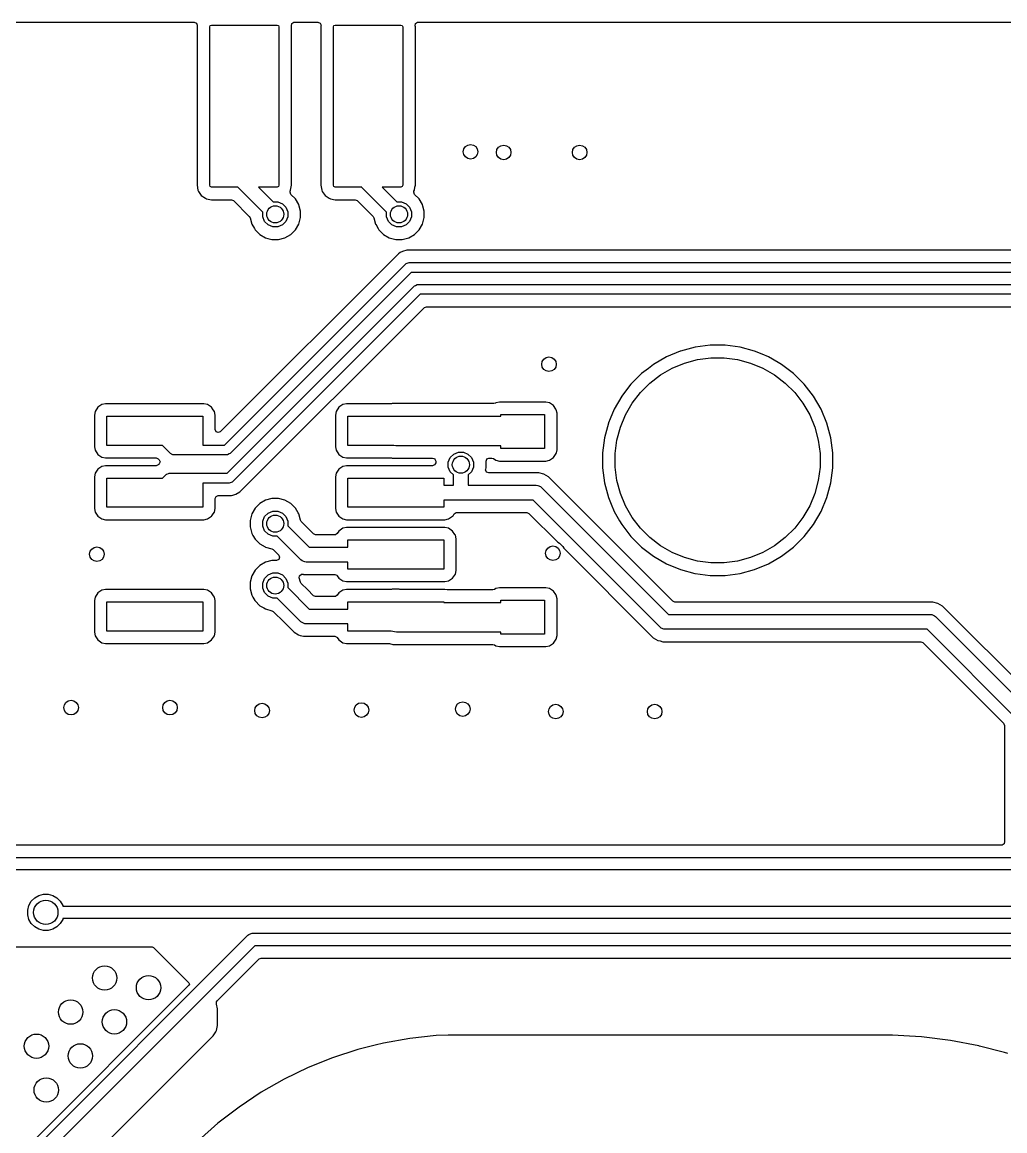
# Model space of a CAD drawing. Extents: x 97 to 200, y -158 to -52.
# Drawn here: x 121.5 to 141.67, y -74.89 to -52.13 of the extents above; entities that cross this region are included whole.
import ezdxf

# ---------------------------------------------------------------- set-up
doc = ezdxf.new("R2010")
doc.units = 0
doc.layers.add('BLACK', color=7, linetype='CONTINUOUS')

msp = doc.modelspace()

# ---------------------------------------------------------------- linework, layer by layer
at = {"layer": 'BLACK', "linetype": 'CONTINUOUS'}
for p, q in [((111.740538, -52.1291), (125.02822, -52.1291)), ((125.02822, -52.1291), (125.072414, -52.147406)), ((125.072414, -52.147406), (125.09072, -52.1916)), ((125.089519, -52.203794), (125.0854, -52.2245)), ((125.0854, -52.2245), (125.0854, -55.4777)), ((125.09072, -52.1916), (125.089519, -52.203794)), ((125.3449, -52.2245), (125.355766, -52.198266)), ((125.3449, -55.4777), (125.3449, -52.2245)), ((125.355766, -52.198266), (125.382, -52.1874)), ((125.382, -52.1874), (126.7302, -52.1874)), ((126.7302, -52.1874), (126.756434, -52.198266)), ((126.756434, -52.198266), (126.7673, -52.2245)), ((126.7673, -52.2245), (126.7673, -55.4777)), ((127.022681, -52.203793), (127.032013, -52.156877)), ((127.0268, -52.2245), (127.022681, -52.203793)), ((127.0268, -55.4777), (127.0268, -52.2245)), ((127.032013, -52.156877), (127.071786, -52.130301)), ((127.071786, -52.130301), (127.08398, -52.1291)), ((127.08398, -52.1291), (127.56822, -52.1291)), ((127.56822, -52.1291), (127.612414, -52.147406)), ((127.612414, -52.147406), (127.63072, -52.1916)), ((127.629519, -52.203794), (127.6254, -52.2245)), ((127.6254, -52.2245), (127.6254, -55.4777)), ((127.63072, -52.1916), (127.629519, -52.203794)), ((127.8849, -52.2245), (127.895766, -52.198266)), ((127.8849, -55.4777), (127.8849, -52.2245)), ((127.895766, -52.198266), (127.922, -52.1874)), ((127.922, -52.1874), (129.2702, -52.1874)), ((129.2702, -52.1874), (129.296434, -52.198266)), ((129.296434, -52.198266), (129.3073, -52.2245)), ((129.3073, -52.2245), (129.3073, -55.4777)), ((129.562681, -52.203793), (129.572013, -52.156877)), ((129.5668, -52.2245), (129.562681, -52.203793)), ((129.5668, -55.4777), (129.5668, -52.2245)), ((129.572013, -52.156877), (129.611786, -52.130301)), ((129.611786, -52.130301), (129.62398, -52.1291)), ((129.62398, -52.1291), (198.756801, -52.1291)), ((125.0854, -55.4777), (125.105152, -55.577003)), ((125.355766, -55.503934), (125.3449, -55.4777)), ((125.382, -55.5148), (125.355766, -55.503934)), ((125.925876, -55.5148), (125.382, -55.5148)), ((125.929384, -55.523269), (125.925876, -55.5148)), ((125.948337, -55.546363), (125.929384, -55.523269)), ((126.7302, -55.5148), (126.347826, -55.5148)), ((126.347826, -55.5148), (126.64917, -55.816144)), ((126.756434, -55.503934), (126.7302, -55.5148)), ((126.7673, -55.4777), (126.756434, -55.503934)), ((127.007048, -55.577003), (127.0268, -55.4777)), ((127.6254, -55.4777), (127.645152, -55.577003)), ((127.895766, -55.503934), (127.8849, -55.4777)), ((127.922, -55.5148), (127.895766, -55.503934)), ((128.465876, -55.5148), (127.922, -55.5148)), ((128.469384, -55.523269), (128.465876, -55.5148)), ((128.488337, -55.546363), (128.469384, -55.523269)), ((129.2702, -55.5148), (128.887826, -55.5148)), ((128.887826, -55.5148), (129.18917, -55.816144)), ((129.296434, -55.503934), (129.2702, -55.5148)), ((129.3073, -55.4777), (129.296434, -55.503934)), ((129.547048, -55.577003), (129.559421, -55.5148)), ((129.559421, -55.5148), (129.5668, -55.4777)), ((125.105152, -55.577003), (125.116015, -55.60323)), ((125.116015, -55.60323), (125.116021, -55.603245)), ((125.116021, -55.603245), (125.116023, -55.603247)), ((125.116023, -55.603247), (125.172275, -55.687431)), ((125.172275, -55.687431), (125.256463, -55.743682)), ((125.256463, -55.743682), (125.282697, -55.754548)), ((125.282697, -55.754548), (125.382, -55.7743)), ((126.433644, -56.03167), (125.948337, -55.546363)), ((126.994431, -55.619894), (126.999188, -55.595979)), ((127.012737, -55.664088), (126.994431, -55.619894)), ((126.999188, -55.595979), (127.007048, -55.577003)), ((127.104798, -55.756149), (127.012737, -55.664088)), ((127.104801, -55.756153), (127.104798, -55.756149)), ((127.104803, -55.756155), (127.104801, -55.756153)), ((127.172867, -55.874046), (127.104803, -55.756155)), ((127.645152, -55.577003), (127.656015, -55.60323)), ((127.656015, -55.60323), (127.656021, -55.603245)), ((127.656021, -55.603245), (127.656023, -55.603247)), ((127.656023, -55.603247), (127.712275, -55.687431)), ((127.712275, -55.687431), (127.796463, -55.743682)), ((127.796463, -55.743682), (127.822697, -55.754548)), ((127.822697, -55.754548), (127.922, -55.7743)), ((128.973644, -56.03167), (128.488337, -55.546363)), ((129.534431, -55.619894), (129.539188, -55.595979)), ((129.552737, -55.664088), (129.534431, -55.619894)), ((129.539188, -55.595979), (129.547048, -55.577003)), ((129.644798, -55.756149), (129.552737, -55.664088)), ((129.644801, -55.756153), (129.644798, -55.756149)), ((129.644803, -55.756155), (129.644801, -55.756153)), ((129.712867, -55.874046), (129.644803, -55.756155)), ((125.382, -55.7743), (125.790468, -55.7743)), ((125.790468, -55.7743), (125.834662, -55.792606)), ((125.834662, -55.792606), (126.158736, -56.116679)), ((126.64917, -55.816144), (126.742311, -55.816144)), ((126.742311, -55.816144), (126.836937, -55.855339)), ((126.836937, -55.855339), (126.909361, -55.927763)), ((126.909361, -55.927763), (126.948556, -56.022389)), ((127.180726, -55.903376), (127.172867, -55.874046)), ((127.208067, -56.005414), (127.180726, -55.903376)), ((127.922, -55.7743), (128.330468, -55.7743)), ((128.330468, -55.7743), (128.374662, -55.792606)), ((128.374662, -55.792606), (128.698736, -56.116679)), ((129.18917, -55.816144), (129.282311, -55.816144)), ((129.282311, -55.816144), (129.376937, -55.855339)), ((129.376937, -55.855339), (129.449361, -55.927763)), ((129.449361, -55.927763), (129.488556, -56.022389)), ((129.720726, -55.903376), (129.712867, -55.874046)), ((129.748067, -56.005414), (129.720726, -55.903376)), ((126.158736, -56.116679), (126.174912, -56.144696)), ((126.174912, -56.144696), (126.209332, -56.273151)), ((126.433644, -56.124811), (126.433644, -56.03167)), ((126.472839, -56.219437), (126.433644, -56.124811)), ((126.948556, -56.124811), (126.909361, -56.219437)), ((126.948556, -56.022389), (126.948556, -56.124811)), ((127.172867, -56.273154), (127.2081, -56.141664)), ((127.2081, -56.005536), (127.208067, -56.005414)), ((127.2081, -56.141664), (127.2081, -56.005536)), ((128.698736, -56.116679), (128.714912, -56.144696)), ((128.714912, -56.144696), (128.749332, -56.273151)), ((128.973644, -56.124811), (128.973644, -56.03167)), ((129.012839, -56.219437), (128.973644, -56.124811)), ((129.488556, -56.124811), (129.449361, -56.219437)), ((129.488556, -56.022389), (129.488556, -56.124811)), ((129.712867, -56.273154), (129.7481, -56.141664)), ((129.7481, -56.005536), (129.748067, -56.005414)), ((129.7481, -56.141664), (129.7481, -56.005536)), ((126.209332, -56.273151), (126.209332, -56.273153)), ((126.209332, -56.273153), (126.212514, -56.278664)), ((126.212514, -56.278664), (126.262706, -56.3656)), ((126.262706, -56.3656), (126.277398, -56.391046)), ((126.277398, -56.391046), (126.277401, -56.39105)), ((126.277401, -56.39105), (126.373649, -56.487298)), ((126.545263, -56.291861), (126.472839, -56.219437)), ((126.639889, -56.331056), (126.545263, -56.291861)), ((126.742311, -56.331056), (126.639889, -56.331056)), ((126.836937, -56.291861), (126.742311, -56.331056)), ((126.909361, -56.219437), (126.836937, -56.291861)), ((127.008545, -56.487303), (127.104803, -56.391045)), ((127.104803, -56.391045), (127.172867, -56.273154)), ((128.749332, -56.273151), (128.749332, -56.273153)), ((128.749332, -56.273153), (128.752514, -56.278664)), ((128.752514, -56.278664), (128.802706, -56.3656)), ((128.802706, -56.3656), (128.817398, -56.391046)), ((128.817398, -56.391046), (128.817401, -56.39105)), ((128.817401, -56.39105), (128.913649, -56.487298)), ((129.085263, -56.291861), (129.012839, -56.219437)), ((129.179889, -56.331056), (129.085263, -56.291861)), ((129.282311, -56.331056), (129.179889, -56.331056)), ((129.376937, -56.291861), (129.282311, -56.331056)), ((129.449361, -56.219437), (129.376937, -56.291861)), ((129.548545, -56.487303), (129.644803, -56.391045)), ((129.644803, -56.391045), (129.712867, -56.273154)), ((126.373649, -56.487298), (126.373653, -56.487301)), ((126.373653, -56.487301), (126.373655, -56.487303)), ((126.373655, -56.487303), (126.491546, -56.555367)), ((126.491546, -56.555367), (126.540842, -56.568576)), ((126.540842, -56.568576), (126.623031, -56.590599)), ((126.623031, -56.590599), (126.623033, -56.590599)), ((126.623033, -56.590599), (126.623036, -56.5906)), ((126.623036, -56.5906), (126.623038, -56.5906)), ((126.623038, -56.5906), (126.759162, -56.5906)), ((126.759162, -56.5906), (126.759164, -56.5906)), ((126.759164, -56.5906), (126.890654, -56.555367)), ((126.890654, -56.555367), (127.008545, -56.487303)), ((128.913649, -56.487298), (128.913653, -56.487301)), ((128.913653, -56.487301), (128.913655, -56.487303)), ((128.913655, -56.487303), (129.031546, -56.555367)), ((129.031546, -56.555367), (129.080842, -56.568576)), ((129.080842, -56.568576), (129.163031, -56.590599)), ((129.163031, -56.590599), (129.163033, -56.590599)), ((129.163033, -56.590599), (129.163036, -56.5906)), ((129.163036, -56.5906), (129.163038, -56.5906)), ((129.163038, -56.5906), (129.299162, -56.5906)), ((129.299162, -56.5906), (129.299164, -56.5906)), ((129.299164, -56.5906), (129.430654, -56.555367)), ((129.430654, -56.555367), (129.548545, -56.487303)), ((129.219133, -56.881329), (125.563269, -60.537194)), ((129.257635, -56.859101), (129.219133, -56.881329)), ((129.29997, -56.834659), (129.257635, -56.859101)), ((129.299972, -56.834658), (129.29997, -56.834659)), ((129.390125, -56.8105), (129.299972, -56.834658)), ((129.390131, -56.8105), (129.390125, -56.8105)), ((142.359869, -56.8105), (129.390131, -56.8105)), ((125.65038, -60.81), (129.366091, -57.094289)), ((129.366091, -57.094289), (129.381245, -57.081853)), ((129.381245, -57.081853), (129.417293, -57.066921)), ((129.417293, -57.066921), (129.436802, -57.065)), ((129.436802, -57.065), (142.313198, -57.065)), ((129.478224, -57.265), (125.762513, -60.980711)), ((142.271776, -57.265), (129.478224, -57.265)), ((125.706776, -61.39), (129.552488, -57.544289)), ((129.552488, -57.544289), (129.567641, -57.531852)), ((129.567641, -57.531852), (129.603689, -57.516921)), ((129.603689, -57.516921), (129.623198, -57.515)), ((129.623198, -57.515), (142.126802, -57.515)), ((129.664619, -57.715), (125.818909, -61.560711)), ((142.08538, -57.715), (129.664619, -57.715)), ((125.965866, -61.773671), (129.751731, -57.987806)), ((129.751731, -57.987806), (129.795925, -57.9695)), ((129.795925, -57.9695), (141.954075, -57.9695)), ((135.004056, -58.884169), (134.723954, -59.00019)), ((135.01007, -58.881678), (135.004056, -58.884169)), ((135.010075, -58.881676), (135.01007, -58.881677)), ((135.01007, -58.881677), (135.01007, -58.881678)), ((135.010086, -58.881672), (135.010075, -58.881676)), ((135.309205, -58.801523), (135.010086, -58.881672)), ((135.309206, -58.801523), (135.309205, -58.801523)), ((135.616249, -58.7611), (135.309206, -58.801523)), ((135.616254, -58.7611), (135.616249, -58.7611)), ((135.925946, -58.7611), (135.616254, -58.7611)), ((135.92595, -58.7611), (135.925946, -58.7611)), ((136.232993, -58.801523), (135.92595, -58.7611)), ((136.532113, -58.881672), (136.232993, -58.801523)), ((136.532124, -58.881676), (136.532113, -58.881672)), ((136.532126, -58.881677), (136.532124, -58.881676)), ((136.53213, -58.881678), (136.532126, -58.881677)), ((136.685281, -58.945115), (136.53213, -58.881678)), ((134.455749, -59.155038), (134.35101, -59.235407)), ((134.455752, -59.155036), (134.455749, -59.155038)), ((134.455755, -59.155034), (134.455752, -59.155036)), ((134.723951, -59.000191), (134.455755, -59.155034)), ((134.723954, -59.00019), (134.723951, -59.000191)), ((134.838755, -59.232992), (135.093506, -59.127471)), ((135.093506, -59.127471), (135.35985, -59.056105)), ((135.35985, -59.056105), (135.63323, -59.020113)), ((135.63323, -59.020113), (135.90897, -59.020113)), ((135.90897, -59.020113), (136.18235, -59.056105)), ((136.18235, -59.056105), (136.448694, -59.127471)), ((136.448694, -59.127471), (136.703445, -59.232992)), ((136.818245, -59.00019), (136.685281, -58.945115)), ((136.818248, -59.000191), (136.818245, -59.00019)), ((137.014676, -59.113599), (136.818248, -59.000191)), ((137.086451, -59.155038), (137.014676, -59.113599)), ((137.332147, -59.343567), (137.086451, -59.155038)), ((134.210051, -59.343568), (133.991068, -59.562551)), ((134.35101, -59.235407), (134.210051, -59.343568)), ((134.381199, -59.538722), (134.599958, -59.370862)), ((134.599958, -59.370862), (134.838755, -59.232992)), ((136.703445, -59.232992), (136.942242, -59.370862)), ((136.942242, -59.370862), (137.161001, -59.538722)), ((137.551133, -59.562553), (137.332147, -59.343567)), ((133.991068, -59.562551), (133.923312, -59.650853)), ((134.186222, -59.733699), (134.381199, -59.538722)), ((137.161001, -59.538722), (137.355978, -59.733699)), ((137.739662, -59.808249), (137.551133, -59.562553)), ((133.802534, -59.808255), (133.647691, -60.076451)), ((133.802536, -59.808252), (133.802534, -59.808255)), ((133.802538, -59.808249), (133.802536, -59.808252)), ((133.923312, -59.650853), (133.802538, -59.808249)), ((134.018362, -59.952458), (134.186222, -59.733699)), ((137.355978, -59.733699), (137.523838, -59.952458)), ((137.894508, -60.076451), (137.739662, -59.808249)), ((123.049965, -60.035565), (122.993716, -60.119747)), ((123.134146, -59.979317), (123.049965, -60.035565)), ((123.13415, -59.979315), (123.134146, -59.979317)), ((123.208381, -59.964551), (123.13415, -59.979315)), ((123.208385, -59.96455), (123.208381, -59.964551)), ((125.227017, -59.96455), (123.208385, -59.96455)), ((125.30125, -59.979315), (125.227017, -59.96455)), ((125.301252, -59.979316), (125.30125, -59.979315)), ((125.385434, -60.035565), (125.301252, -59.979316)), ((125.41992, -60.087177), (125.385434, -60.035565)), ((127.996765, -60.035565), (127.940516, -60.119747)), ((128.080946, -59.979317), (127.996765, -60.035565)), ((128.08095, -59.979315), (128.080946, -59.979317)), ((128.155181, -59.964551), (128.08095, -59.979315)), ((128.155185, -59.96455), (128.155181, -59.964551)), ((129.063043, -59.96455), (128.155185, -59.96455)), ((129.079217, -59.962421), (129.063043, -59.96455)), ((129.090863, -59.9593), (129.079217, -59.962421)), ((131.179741, -59.9593), (129.090863, -59.9593)), ((131.214463, -59.948767), (131.179741, -59.9593)), ((131.221799, -59.943866), (131.214463, -59.948767)), ((131.2218, -59.943865), (131.221799, -59.943866)), ((131.296031, -59.929101), (131.2218, -59.943865)), ((131.296035, -59.9291), (131.296031, -59.929101)), ((132.246167, -59.9291), (131.296035, -59.9291)), ((132.3204, -59.943865), (132.246167, -59.9291)), ((132.320402, -59.943866), (132.3204, -59.943865)), ((132.404584, -60.000115), (132.320402, -59.943866)), ((132.452751, -60.072202), (132.404584, -60.000115)), ((132.460834, -60.084299), (132.452751, -60.072202)), ((133.64769, -60.076454), (133.567391, -60.270316)), ((133.647691, -60.076451), (133.64769, -60.076454)), ((133.880492, -60.191255), (134.018362, -59.952458)), ((137.523838, -59.952458), (137.661708, -60.191255)), ((138.013022, -60.36257), (137.894508, -60.076451)), ((122.993715, -60.119749), (122.97895, -60.193982)), ((122.97895, -60.193982), (122.97895, -60.843214)), ((122.993716, -60.119747), (122.993715, -60.119749)), ((123.23345, -60.81815), (123.23345, -60.21905)), ((123.23345, -60.21905), (125.20195, -60.21905)), ((125.20195, -60.21905), (125.20195, -60.81)), ((125.441684, -60.119749), (125.41992, -60.087177)), ((125.456449, -60.193983), (125.441684, -60.119749)), ((125.456449, -60.193985), (125.456449, -60.193983)), ((125.45645, -60.493), (125.456449, -60.193985)), ((127.940515, -60.119749), (127.92575, -60.193982)), ((127.92575, -60.193982), (127.92575, -60.843214)), ((127.940516, -60.119747), (127.940515, -60.119749)), ((128.18025, -60.81815), (128.18025, -60.21905)), ((128.18025, -60.21905), (129.114856, -60.21905)), ((129.114856, -60.21905), (129.124716, -60.216408)), ((129.124716, -60.216408), (129.1645, -60.2138)), ((129.1645, -60.2138), (131.3211, -60.2138)), ((131.3211, -60.2138), (131.3211, -60.1836)), ((131.3211, -60.1836), (132.2211, -60.1836)), ((132.2211, -60.1836), (132.2211, -60.8836)), ((132.475599, -60.158534), (132.460834, -60.084299)), ((132.4756, -60.908667), (132.475599, -60.158534)), ((133.567391, -60.270316), (133.532894, -60.3536)), ((133.774971, -60.446006), (133.880492, -60.191255)), ((137.661708, -60.191255), (137.767229, -60.446006)), ((125.474756, -60.537194), (125.45645, -60.493)), ((125.51895, -60.5555), (125.474756, -60.537194)), ((125.563269, -60.537194), (125.519075, -60.5555)), ((133.529172, -60.362586), (133.449023, -60.661705)), ((133.529176, -60.362575), (133.529172, -60.362586)), ((133.532894, -60.3536), (133.529176, -60.362575)), ((133.703605, -60.71235), (133.774971, -60.446006)), ((137.767229, -60.446006), (137.838595, -60.71235)), ((138.013023, -60.362575), (138.013022, -60.36257)), ((138.013027, -60.362586), (138.013023, -60.362575)), ((138.093109, -60.661455), (138.013027, -60.362586)), ((125.519075, -60.5555), (125.51895, -60.5555)), ((133.449023, -60.661706), (133.4086, -60.968749)), ((133.449023, -60.661705), (133.449023, -60.661706)), ((133.667613, -60.98573), (133.703605, -60.71235)), ((137.838595, -60.71235), (137.874587, -60.98573)), ((138.093177, -60.66171), (138.093109, -60.661455)), ((138.1336, -60.968754), (138.093177, -60.66171)), ((122.97895, -60.843214), (122.978951, -60.843218)), ((122.978951, -60.843218), (122.993715, -60.917449)), ((122.993715, -60.917449), (122.993717, -60.917453)), ((122.993717, -60.917453), (123.049965, -61.001634)), ((124.375828, -60.81815), (123.23345, -60.81815)), ((124.538389, -60.980711), (124.375828, -60.81815)), ((124.553542, -60.993147), (124.538389, -60.980711)), ((125.20195, -60.81), (125.65038, -60.81)), ((125.762513, -60.980711), (125.747359, -60.993147)), ((127.92575, -60.843214), (127.925751, -60.843218)), ((127.925751, -60.843218), (127.940515, -60.917449)), ((127.940515, -60.917449), (127.940517, -60.917453)), ((127.940517, -60.917453), (127.996765, -61.001634)), ((129.114856, -60.81815), (128.18025, -60.81815)), ((129.124716, -60.820792), (129.114856, -60.81815)), ((129.1645, -60.8234), (129.124716, -60.820792)), ((131.3211, -60.8234), (129.1645, -60.8234)), ((130.355263, -60.994639), (130.449889, -60.955444)), ((130.449889, -60.955444), (130.552311, -60.955444)), ((130.552311, -60.955444), (130.646937, -60.994639)), ((131.3211, -60.8836), (131.3211, -60.8234)), ((132.2211, -60.8836), (131.3211, -60.8836)), ((132.404584, -61.067084), (132.460834, -60.982901)), ((132.460834, -60.982901), (132.463649, -60.968749)), ((132.463649, -60.968749), (132.4756, -60.908667)), ((133.4086, -60.968749), (133.4086, -61.27845)), ((133.667613, -61.26147), (133.667613, -60.98573)), ((137.874587, -60.98573), (137.874587, -61.26147)), ((138.1336, -61.278446), (138.1336, -60.968754)), ((123.049965, -61.001634), (123.134147, -61.057883)), ((123.134147, -61.057883), (123.134149, -61.057884)), ((123.134149, -61.057884), (123.208383, -61.07265)), ((123.208383, -61.07265), (124.244522, -61.072649)), ((124.244522, -61.072649), (124.288716, -61.090955)), ((124.288714, -61.216246), (124.244522, -61.23455)), ((124.298629, -61.20633), (124.288714, -61.216246)), ((124.288716, -61.090955), (124.307909, -61.110148)), ((124.301765, -61.203925), (124.298629, -61.20633)), ((124.307909, -61.198536), (124.301765, -61.203925)), ((124.307909, -61.110148), (124.326215, -61.154342)), ((124.326215, -61.154342), (124.307909, -61.198536)), ((124.5641, -60.99752), (124.553542, -60.993147)), ((124.589591, -61.008079), (124.5641, -60.99752)), ((124.6091, -61.01), (124.589591, -61.008079)), ((125.691802, -61.01), (124.6091, -61.01)), ((125.711311, -61.008079), (125.691802, -61.01)), ((125.747359, -60.993147), (125.711311, -61.008079)), ((127.996765, -61.001634), (128.080947, -61.057883)), ((128.080947, -61.057883), (128.080949, -61.057884)), ((128.080949, -61.057884), (128.155183, -61.07265)), ((128.155183, -61.07265), (129.063043, -61.072649)), ((129.063043, -61.072649), (129.079219, -61.074779)), ((129.079219, -61.074779), (129.090863, -61.077899)), ((129.090863, -61.077899), (129.090867, -61.0779)), ((129.090867, -61.0779), (129.921645, -61.0779)), ((129.921645, -61.0779), (129.921689, -61.077918)), ((129.921689, -61.077918), (129.921734, -61.0779)), ((129.921734, -61.0779), (129.943806, -61.087079)), ((129.965731, -61.216307), (129.943609, -61.225433)), ((129.943806, -61.087079), (129.965839, -61.096206)), ((129.965749, -61.216262), (129.965731, -61.216307)), ((129.965794, -61.216244), (129.965749, -61.216262)), ((129.975006, -61.194005), (129.965794, -61.216244)), ((129.965839, -61.096206), (129.965857, -61.09625)), ((129.965857, -61.09625), (129.965902, -61.096269)), ((129.965902, -61.096269), (129.966065, -61.096753)), ((129.966065, -61.096753), (129.984145, -61.1404)), ((129.9841, -61.172139), (129.975006, -61.194005)), ((129.984139, -61.14469), (129.9841, -61.144836)), ((129.9841, -61.144836), (129.9841, -61.172139)), ((129.984145, -61.140489), (129.984139, -61.14469)), ((129.984145, -61.1404), (129.984145, -61.140489)), ((130.243644, -61.161689), (130.282839, -61.067063)), ((130.243644, -61.264111), (130.243644, -61.161689)), ((130.282839, -61.067063), (130.355263, -60.994639)), ((130.646937, -60.994639), (130.719361, -61.067063)), ((130.719361, -61.067063), (130.758556, -61.161689)), ((130.758556, -61.161689), (130.758556, -61.264111)), ((131.018055, -61.1404), (131.025747, -61.121828)), ((131.018195, -61.140739), (131.018055, -61.1404)), ((131.0181, -61.280962), (131.0181, -61.140739)), ((131.0181, -61.140739), (131.018195, -61.140739)), ((131.025747, -61.121828), (131.03093, -61.102406)), ((131.03093, -61.102406), (131.034695, -61.100226)), ((131.034695, -61.100226), (131.036361, -61.096206)), ((131.036361, -61.096206), (131.054932, -61.088513)), ((131.054932, -61.088513), (131.072331, -61.078443)), ((131.072331, -61.078443), (131.080555, -61.0779)), ((131.080555, -61.0779), (131.134843, -61.0779)), ((131.134843, -61.0779), (131.169566, -61.088433)), ((131.169566, -61.088433), (131.221797, -61.123333)), ((131.221797, -61.123333), (131.221799, -61.123334)), ((131.221799, -61.123334), (131.296033, -61.1381)), ((131.296033, -61.1381), (132.246166, -61.138099)), ((132.246166, -61.138099), (132.320401, -61.123334)), ((132.320401, -61.123334), (132.404584, -61.067084)), ((122.993715, -61.389749), (122.97895, -61.463982)), ((122.993716, -61.389747), (122.993715, -61.389749)), ((123.049965, -61.305565), (122.993716, -61.389747)), ((123.134146, -61.249317), (123.049965, -61.305565)), ((123.13415, -61.249315), (123.134146, -61.249317)), ((123.208381, -61.234551), (123.13415, -61.249315)), ((123.208385, -61.23455), (123.208381, -61.234551)), ((124.244522, -61.23455), (123.208385, -61.23455)), ((124.375828, -61.48905), (124.445589, -61.419289)), ((124.445589, -61.419289), (124.460743, -61.406853)), ((124.460743, -61.406853), (124.46258, -61.406092)), ((124.46258, -61.406092), (124.496791, -61.391921)), ((124.496791, -61.391921), (124.5163, -61.39)), ((124.5163, -61.39), (125.706776, -61.39)), ((127.940515, -61.389749), (127.92575, -61.463982)), ((127.940516, -61.389747), (127.940515, -61.389749)), ((127.996765, -61.305565), (127.940516, -61.389747)), ((128.080946, -61.249317), (127.996765, -61.305565)), ((128.08095, -61.249315), (128.080946, -61.249317)), ((128.155181, -61.234551), (128.08095, -61.249315)), ((128.155185, -61.23455), (128.155181, -61.234551)), ((129.9216, -61.23455), (128.155185, -61.23455)), ((129.943609, -61.225433), (129.9216, -61.23455)), ((130.282839, -61.358737), (130.243644, -61.264111)), ((130.3487, -61.424598), (130.282839, -61.358737)), ((130.3487, -61.6362), (130.3487, -61.424598)), ((130.719361, -61.358737), (130.6535, -61.424598)), ((130.6535, -61.424598), (130.6535, -61.6362)), ((130.758556, -61.264111), (130.719361, -61.358737)), ((131.01006, -61.3192), (131.01219, -61.303024)), ((131.028366, -61.363394), (131.01006, -61.3192)), ((131.01219, -61.303024), (131.018098, -61.28097)), ((131.018098, -61.28097), (131.0181, -61.280962)), ((131.07256, -61.3817), (131.028366, -61.363394)), ((132.102169, -61.3817), (131.07256, -61.3817)), ((132.10217, -61.3817), (132.102169, -61.3817)), ((132.102175, -61.3817), (132.10217, -61.3817)), ((132.205656, -61.409429), (132.102175, -61.3817)), ((132.205657, -61.409429), (132.205656, -61.409429)), ((132.205658, -61.40943), (132.205657, -61.409429)), ((132.298443, -61.462999), (132.205658, -61.40943)), ((133.4086, -61.27845), (133.449023, -61.585493)), ((133.703605, -61.53485), (133.667613, -61.26147)), ((137.874587, -61.26147), (137.838595, -61.53485)), ((138.093177, -61.58549), (138.1336, -61.278446)), ((122.97895, -61.463982), (122.97895, -62.113214)), ((123.23345, -62.08815), (123.23345, -61.48905)), ((123.23345, -61.48905), (124.375828, -61.48905)), ((125.748198, -61.59), (125.20195, -61.59)), ((125.20195, -61.59), (125.20195, -62.08815)), ((125.767707, -61.588079), (125.748198, -61.59)), ((125.803755, -61.573147), (125.767707, -61.588079)), ((125.818909, -61.560711), (125.803755, -61.573147)), ((127.92575, -61.463982), (127.92575, -62.113214)), ((128.18025, -62.08815), (128.18025, -61.48905)), ((128.18025, -61.48905), (130.14875, -61.48905)), ((130.14875, -61.48905), (130.14875, -61.6362)), ((130.14875, -61.6362), (130.3487, -61.6362)), ((130.6535, -61.6362), (132.0486, -61.6362)), ((132.0486, -61.6362), (132.078332, -61.639128)), ((132.078332, -61.639128), (132.133269, -61.661884)), ((132.133269, -61.661884), (132.156363, -61.680837)), ((132.298444, -61.463), (132.298443, -61.462999)), ((134.850238, -64.014794), (132.298444, -61.463)), ((133.449023, -61.585493), (133.449023, -61.585494)), ((133.449023, -61.585494), (133.529172, -61.884613)), ((133.774971, -61.801194), (133.703605, -61.53485)), ((137.838595, -61.53485), (137.767229, -61.801194)), ((138.013383, -61.883286), (138.093176, -61.585494)), ((138.093176, -61.585493), (138.093177, -61.58549)), ((138.093176, -61.585494), (138.093176, -61.585493)), ((125.45645, -61.907), (125.474756, -61.862806)), ((125.474756, -61.862806), (125.51895, -61.8445)), ((125.51895, -61.8445), (125.794869, -61.8445)), ((125.794869, -61.8445), (125.794874, -61.844499)), ((125.794874, -61.844499), (125.821658, -61.837321)), ((125.821658, -61.837321), (125.88503, -61.820341)), ((125.88503, -61.820341), (125.965866, -61.773671)), ((132.156363, -61.680837), (134.763126, -64.2876)), ((133.529172, -61.884613), (133.529176, -61.884624)), ((133.529176, -61.884624), (133.529178, -61.88463)), ((133.529178, -61.88463), (133.586091, -62.02203)), ((133.880492, -62.055945), (133.774971, -61.801194)), ((137.767229, -61.801194), (137.661708, -62.055945)), ((137.894508, -62.170749), (138.013022, -61.88463)), ((138.013022, -61.88463), (138.013383, -61.883286)), ((122.97895, -62.113214), (122.978951, -62.113218)), ((122.978951, -62.113218), (122.993715, -62.187449)), ((125.20195, -62.08815), (123.23345, -62.08815)), ((125.441684, -62.187451), (125.45645, -62.113217)), ((125.45645, -62.113217), (125.45645, -61.907)), ((126.277398, -62.106153), (126.209332, -62.224046)), ((126.277401, -62.106149), (126.277398, -62.106153)), ((126.373649, -62.009901), (126.277401, -62.106149)), ((126.373653, -62.009898), (126.373649, -62.009901)), ((126.491546, -61.941832), (126.373653, -62.009898)), ((126.491548, -61.941832), (126.491546, -61.941832)), ((126.623031, -61.9066), (126.491548, -61.941832)), ((126.623036, -61.9066), (126.623031, -61.9066)), ((126.759164, -61.9066), (126.623036, -61.9066)), ((126.759168, -61.9066), (126.759164, -61.9066)), ((126.890652, -61.941832), (126.759168, -61.9066)), ((126.890653, -61.941832), (126.890652, -61.941832)), ((126.890654, -61.941833), (126.890653, -61.941832)), ((127.008545, -62.009897), (126.890654, -61.941833)), ((127.008546, -62.009898), (127.008545, -62.009897)), ((127.00855, -62.009901), (127.008546, -62.009898)), ((127.104798, -62.106149), (127.00855, -62.009901)), ((127.104801, -62.106153), (127.104798, -62.106149)), ((127.104803, -62.106155), (127.104801, -62.106153)), ((127.160447, -62.202534), (127.104803, -62.106155)), ((127.92575, -62.113214), (127.925751, -62.113218)), ((127.925751, -62.113218), (127.940515, -62.187449)), ((130.14875, -62.08815), (128.18025, -62.08815)), ((130.5011, -61.941), (130.14875, -61.941)), ((130.14875, -61.941), (130.14875, -62.08815)), ((131.985474, -61.941), (130.5011, -61.941)), ((134.592237, -64.547763), (131.985474, -61.941)), ((133.586091, -62.02203), (133.64769, -62.170745)), ((134.018362, -62.294742), (133.880492, -62.055945)), ((137.661708, -62.055945), (137.523838, -62.294742)), ((122.993715, -62.187449), (122.993717, -62.187453)), ((122.993717, -62.187453), (123.049965, -62.271634)), ((123.049965, -62.271634), (123.134147, -62.327883)), ((123.134147, -62.327883), (123.134149, -62.327884)), ((123.134149, -62.327884), (123.208383, -62.34265)), ((123.208383, -62.34265), (125.227016, -62.342649)), ((125.227016, -62.342649), (125.301251, -62.327884)), ((125.301251, -62.327884), (125.385434, -62.271634)), ((125.385434, -62.271634), (125.392236, -62.261455)), ((125.392236, -62.261455), (125.417232, -62.224046)), ((125.417232, -62.224046), (125.441684, -62.187451)), ((126.209332, -62.224048), (126.1741, -62.355531)), ((126.1741, -62.355531), (126.1741, -62.491668)), ((126.209332, -62.224046), (126.209332, -62.224048)), ((126.433644, -62.372389), (126.472839, -62.277763)), ((126.472839, -62.277763), (126.545263, -62.205339)), ((126.545263, -62.205339), (126.639889, -62.166144)), ((126.639889, -62.166144), (126.742311, -62.166144)), ((126.742311, -62.166144), (126.836937, -62.205339)), ((126.836937, -62.205339), (126.909361, -62.277763)), ((126.909361, -62.277763), (126.948556, -62.372389)), ((127.172867, -62.224046), (127.160447, -62.202534)), ((127.172868, -62.224049), (127.172867, -62.224046)), ((127.207287, -62.352501), (127.172868, -62.224049)), ((127.223463, -62.380519), (127.207287, -62.352501)), ((127.940515, -62.187449), (127.940517, -62.187453)), ((127.940517, -62.187453), (127.996765, -62.271634)), ((127.996765, -62.271634), (128.080947, -62.327883)), ((128.080947, -62.327883), (128.080949, -62.327884)), ((128.080949, -62.327884), (128.155183, -62.34265)), ((128.155183, -62.34265), (130.173816, -62.342649)), ((130.173816, -62.342649), (130.248051, -62.327884)), ((130.248051, -62.327884), (130.332234, -62.271634)), ((130.332234, -62.271634), (130.340275, -62.2596)), ((130.340275, -62.2596), (130.364546, -62.223277)), ((130.364546, -62.223277), (130.40432, -62.196701)), ((130.40432, -62.196701), (130.416513, -62.1955)), ((130.416513, -62.1955), (130.447531, -62.1955)), ((130.447531, -62.1955), (130.554669, -62.1955)), ((130.554669, -62.1955), (131.854168, -62.1955)), ((131.854168, -62.1955), (131.898362, -62.213806)), ((131.898362, -62.213806), (132.490988, -62.806432)), ((133.64769, -62.170745), (133.647691, -62.170748)), ((133.647691, -62.170748), (133.760189, -62.3656)), ((134.186222, -62.513501), (134.018362, -62.294742)), ((137.523838, -62.294742), (137.355978, -62.513501)), ((137.739662, -62.438951), (137.894508, -62.170749)), ((126.1741, -62.491668), (126.209332, -62.623151)), ((126.433644, -62.474811), (126.433644, -62.372389)), ((126.472839, -62.569437), (126.433644, -62.474811)), ((126.545263, -62.641861), (126.472839, -62.569437)), ((126.948556, -62.372389), (126.948556, -62.46553)), ((126.948556, -62.46553), (127.389226, -62.9062)), ((127.476337, -62.633394), (127.223463, -62.380519)), ((127.996765, -62.575565), (127.964454, -62.623923)), ((128.080946, -62.519317), (127.996765, -62.575565)), ((128.08095, -62.519315), (128.080946, -62.519317)), ((128.155181, -62.504551), (128.08095, -62.519315)), ((128.155185, -62.50455), (128.155181, -62.504551)), ((130.173817, -62.50455), (128.155185, -62.50455)), ((130.24805, -62.519315), (130.173817, -62.50455)), ((130.248052, -62.519316), (130.24805, -62.519315)), ((130.332234, -62.575565), (130.248052, -62.519316)), ((130.380109, -62.647215), (130.332234, -62.575565)), ((133.760189, -62.3656), (133.802538, -62.438951)), ((133.802538, -62.438951), (133.991067, -62.684647)), ((134.381199, -62.708478), (134.186222, -62.513501)), ((137.355978, -62.513501), (137.161001, -62.708478)), ((137.551133, -62.684647), (137.739662, -62.438951)), ((126.209332, -62.623151), (126.209332, -62.623153)), ((126.209332, -62.623153), (126.232847, -62.663882)), ((126.232847, -62.663882), (126.27623, -62.739024)), ((126.27623, -62.739024), (126.277398, -62.741046)), ((126.277398, -62.741046), (126.277401, -62.74105)), ((126.277401, -62.74105), (126.373649, -62.837298)), ((126.639889, -62.681056), (126.545263, -62.641861)), ((126.73303, -62.681056), (126.639889, -62.681056)), ((127.218337, -63.166363), (126.73303, -62.681056)), ((127.520531, -62.6517), (127.476337, -62.633394)), ((127.912487, -62.6517), (127.520531, -62.6517)), ((127.92468, -62.650499), (127.912487, -62.6517)), ((127.964454, -62.623923), (127.92468, -62.650499)), ((128.18025, -62.9062), (128.18025, -62.75905)), ((128.18025, -62.75905), (130.14875, -62.75905)), ((130.14875, -62.75905), (130.14875, -63.35815)), ((130.388484, -62.659749), (130.380109, -62.647215)), ((130.403249, -62.733984), (130.388484, -62.659749)), ((130.40325, -63.383217), (130.403249, -62.733984)), ((132.490988, -62.806432), (132.528893, -62.822133)), ((133.991067, -62.684647), (134.210053, -62.903633)), ((134.599958, -62.876338), (134.381199, -62.708478)), ((137.161001, -62.708478), (136.942242, -62.876338)), ((137.332147, -62.903633), (137.551133, -62.684647)), ((126.373649, -62.837298), (126.373653, -62.837301)), ((126.373653, -62.837301), (126.373655, -62.837303)), ((126.373655, -62.837303), (126.481329, -62.899468)), ((126.481329, -62.899468), (126.491546, -62.905367)), ((126.491546, -62.905367), (126.491549, -62.905368)), ((126.491549, -62.905368), (126.620001, -62.939787)), ((126.620001, -62.939787), (126.648019, -62.955963)), ((126.648019, -62.955963), (126.761962, -63.069906)), ((127.389226, -62.9062), (128.18025, -62.9062)), ((132.528893, -62.822133), (132.597867, -62.891107)), ((132.597867, -62.891107), (132.613567, -62.929011)), ((132.613567, -62.929011), (134.450157, -64.765601)), ((134.210053, -62.903633), (134.455749, -63.092162)), ((134.838755, -63.014208), (134.599958, -62.876338)), ((135.093506, -63.119729), (134.838755, -63.014208)), ((136.703445, -63.014208), (136.448694, -63.119729)), ((136.942242, -62.876338), (136.703445, -63.014208)), ((137.086451, -63.092162), (137.332147, -62.903633)), ((126.491546, -63.211832), (126.373653, -63.279898)), ((126.491548, -63.211832), (126.491546, -63.211832)), ((126.623031, -63.1766), (126.491548, -63.211832)), ((126.717768, -63.1766), (126.623031, -63.1766)), ((126.761962, -63.158294), (126.717768, -63.1766)), ((126.761962, -63.069906), (126.780268, -63.1141)), ((126.780268, -63.1141), (126.761962, -63.158294)), ((127.241431, -63.185317), (127.218337, -63.166363)), ((127.280277, -63.201407), (127.241431, -63.185317)), ((127.296368, -63.208072), (127.280277, -63.201407)), ((127.3261, -63.211), (127.296368, -63.208072)), ((128.18025, -63.211), (127.3261, -63.211)), ((128.18025, -63.35815), (128.18025, -63.211)), ((134.455749, -63.092162), (134.723951, -63.247008)), ((134.723951, -63.247008), (135.01007, -63.365522)), ((135.35985, -63.191095), (135.093506, -63.119729)), ((135.63323, -63.227087), (135.35985, -63.191095)), ((135.90897, -63.227087), (135.63323, -63.227087)), ((136.18235, -63.191095), (135.90897, -63.227087)), ((136.448694, -63.119729), (136.18235, -63.191095)), ((136.53213, -63.365522), (136.818249, -63.247008)), ((136.818249, -63.247008), (137.086451, -63.092162)), ((126.209332, -63.494048), (126.1741, -63.625531)), ((126.277398, -63.376153), (126.209332, -63.494046)), ((126.209332, -63.494046), (126.209332, -63.494048)), ((126.277401, -63.376149), (126.277398, -63.376153)), ((126.373649, -63.279901), (126.277401, -63.376149)), ((126.373653, -63.279898), (126.373649, -63.279901)), ((126.472839, -63.547763), (126.545263, -63.475339)), ((126.545263, -63.475339), (126.639889, -63.436144)), ((126.639889, -63.436144), (126.742311, -63.436144)), ((126.742311, -63.436144), (126.836937, -63.475339)), ((126.836937, -63.475339), (126.909361, -63.547763)), ((127.184936, -63.539086), (127.191179, -63.49166)), ((127.191179, -63.49166), (127.22913, -63.46254)), ((127.22913, -63.46254), (127.261484, -63.46254)), ((127.261484, -63.46254), (127.264831, -63.463437)), ((127.264831, -63.463437), (127.272531, -63.4655)), ((127.272531, -63.4655), (127.37967, -63.4655)), ((127.37967, -63.4655), (127.912487, -63.4655)), ((127.912487, -63.4655), (127.956681, -63.483806)), ((127.956681, -63.483806), (127.964454, -63.493277)), ((127.964454, -63.493277), (127.996765, -63.541634)), ((130.14875, -63.35815), (128.18025, -63.35815)), ((130.332234, -63.541634), (130.388484, -63.457451)), ((130.388484, -63.457451), (130.40325, -63.383217)), ((135.01007, -63.365522), (135.010078, -63.365524)), ((135.010078, -63.365524), (135.010086, -63.365527)), ((135.010086, -63.365527), (135.305187, -63.444599)), ((135.305187, -63.444599), (135.30921, -63.445677)), ((135.30921, -63.445677), (135.616254, -63.4861)), ((135.616254, -63.4861), (135.61626, -63.4861)), ((135.61626, -63.4861), (135.92594, -63.4861)), ((135.92594, -63.4861), (135.925946, -63.4861)), ((135.925946, -63.4861), (136.23299, -63.445677)), ((136.23299, -63.445677), (136.232994, -63.445676)), ((136.232994, -63.445676), (136.532113, -63.365527)), ((136.532113, -63.365527), (136.532117, -63.365525)), ((136.532117, -63.365525), (136.53213, -63.365522)), ((126.1741, -63.625531), (126.1741, -63.761668)), ((126.433644, -63.642389), (126.472839, -63.547763)), ((126.433644, -63.744811), (126.433644, -63.642389)), ((126.909361, -63.547763), (126.948556, -63.642389)), ((126.948556, -63.642389), (126.948556, -63.73553)), ((127.207287, -63.622501), (127.184936, -63.539086)), ((127.223463, -63.650519), (127.207287, -63.622501)), ((127.35071, -63.777767), (127.223463, -63.650519)), ((127.996765, -63.541634), (128.080947, -63.597883)), ((128.080947, -63.597883), (128.080949, -63.597884)), ((128.080949, -63.597884), (128.155183, -63.61265)), ((128.155183, -63.61265), (130.173816, -63.612649)), ((130.173816, -63.612649), (130.248051, -63.597884)), ((130.248051, -63.597884), (130.332234, -63.541634)), ((122.993715, -63.929749), (122.97895, -64.003982)), ((122.993716, -63.929747), (122.993715, -63.929749)), ((123.049965, -63.845565), (122.993716, -63.929747)), ((123.134146, -63.789317), (123.049965, -63.845565)), ((123.13415, -63.789315), (123.134146, -63.789317)), ((123.208381, -63.774551), (123.13415, -63.789315)), ((123.208385, -63.77455), (123.208381, -63.774551)), ((125.227017, -63.77455), (123.208385, -63.77455)), ((125.30125, -63.789315), (125.227017, -63.77455)), ((125.301252, -63.789316), (125.30125, -63.789315)), ((125.385434, -63.845565), (125.301252, -63.789316)), ((125.423744, -63.9029), (125.385434, -63.845565)), ((125.441684, -63.929749), (125.423744, -63.9029)), ((125.456449, -64.003984), (125.441684, -63.929749)), ((126.1741, -63.761668), (126.209332, -63.893151)), ((126.209332, -63.893151), (126.209332, -63.893153)), ((126.209332, -63.893153), (126.23196, -63.932346)), ((126.23196, -63.932346), (126.27332, -64.003984)), ((126.472839, -63.839437), (126.433644, -63.744811)), ((126.545263, -63.911861), (126.472839, -63.839437)), ((126.639889, -63.951056), (126.545263, -63.911861)), ((126.73303, -63.951056), (126.639889, -63.951056)), ((127.218337, -64.436363), (126.73303, -63.951056)), ((126.948556, -63.73553), (127.389226, -64.1762)), ((127.476337, -63.903394), (127.35071, -63.777767)), ((127.520531, -63.9217), (127.476337, -63.903394)), ((127.912487, -63.9217), (127.520531, -63.9217)), ((127.92468, -63.920499), (127.912487, -63.9217)), ((127.964454, -63.893923), (127.92468, -63.920499)), ((127.996765, -63.845565), (127.964454, -63.893923)), ((128.080946, -63.789317), (127.996765, -63.845565)), ((128.08095, -63.789315), (128.080946, -63.789317)), ((128.155181, -63.774551), (128.08095, -63.789315)), ((128.155185, -63.77455), (128.155181, -63.774551)), ((129.063043, -63.77455), (128.155185, -63.77455)), ((129.079217, -63.772421), (129.063043, -63.77455)), ((129.090863, -63.7693), (129.079217, -63.772421)), ((129.090867, -63.7693), (129.090863, -63.7693)), ((129.238133, -63.7693), (129.090867, -63.7693)), ((129.238134, -63.7693), (129.238133, -63.7693)), ((129.249782, -63.772421), (129.238134, -63.7693)), ((129.265957, -63.77455), (129.249782, -63.772421)), ((130.173817, -63.77455), (129.265957, -63.77455)), ((130.216796, -63.783099), (130.173817, -63.77455)), ((130.228989, -63.7843), (130.216796, -63.783099)), ((131.157292, -63.7843), (130.228989, -63.7843)), ((131.192015, -63.773767), (131.157292, -63.7843)), ((131.221796, -63.753867), (131.192015, -63.773767)), ((131.2218, -63.753865), (131.221796, -63.753867)), ((131.296031, -63.739101), (131.2218, -63.753865)), ((131.296035, -63.7391), (131.296031, -63.739101)), ((132.246167, -63.7391), (131.296035, -63.7391)), ((132.3204, -63.753865), (132.246167, -63.7391)), ((132.320402, -63.753866), (132.3204, -63.753865)), ((132.404584, -63.810115), (132.320402, -63.753866)), ((132.448109, -63.875255), (132.404584, -63.810115)), ((132.460834, -63.894299), (132.448109, -63.875255)), ((132.475599, -63.968534), (132.460834, -63.894299)), ((122.97895, -64.003982), (122.97895, -64.653214)), ((123.23345, -64.62815), (123.23345, -64.02905)), ((123.23345, -64.02905), (125.20195, -64.02905)), ((125.20195, -64.02905), (125.20195, -64.62815)), ((125.45645, -64.653217), (125.456449, -64.003984)), ((126.27332, -64.003984), (126.277398, -64.011046)), ((126.277398, -64.011046), (126.277401, -64.01105)), ((126.277401, -64.01105), (126.373649, -64.107298)), ((126.373649, -64.107298), (126.373653, -64.107301)), ((126.373653, -64.107301), (126.373655, -64.107303)), ((126.373655, -64.107303), (126.456034, -64.154864)), ((126.456034, -64.154864), (126.491546, -64.175367)), ((126.491546, -64.175367), (126.491549, -64.175368)), ((126.491549, -64.175368), (126.620001, -64.209787)), ((127.389226, -64.1762), (128.18025, -64.1762)), ((128.18025, -64.1762), (128.18025, -64.02905)), ((128.18025, -64.02905), (129.114855, -64.02905)), ((129.114855, -64.02905), (129.124715, -64.026408)), ((129.124715, -64.026408), (129.204285, -64.026408)), ((129.204285, -64.026408), (129.214145, -64.02905)), ((129.214145, -64.02905), (130.14875, -64.02905)), ((130.14875, -64.02905), (130.14875, -64.0388)), ((130.14875, -64.0388), (131.3211, -64.0388)), ((131.3211, -64.0388), (131.3211, -63.9936)), ((131.3211, -63.9936), (132.2211, -63.9936)), ((132.2211, -63.9936), (132.2211, -64.6936)), ((132.4756, -64.718667), (132.475599, -63.968534)), ((134.894432, -64.0331), (134.850238, -64.014794)), ((140.191069, -64.0331), (134.894432, -64.0331)), ((140.19107, -64.0331), (140.191069, -64.0331)), ((140.191075, -64.0331), (140.19107, -64.0331)), ((140.294556, -64.060829), (140.191075, -64.0331)), ((140.294557, -64.060829), (140.294556, -64.060829)), ((140.294558, -64.06083), (140.294557, -64.060829)), ((140.387343, -64.114399), (140.294558, -64.06083)), ((140.387344, -64.1144), (140.387343, -64.114399)), ((142.418738, -66.145794), (140.387344, -64.1144)), ((126.620001, -64.209787), (126.648019, -64.225963)), ((126.648019, -64.225963), (126.871157, -64.4491)), ((134.763126, -64.2876), (140.1375, -64.2876)), ((140.1375, -64.2876), (140.167232, -64.290528)), ((140.167232, -64.290528), (140.222169, -64.313284)), ((140.222169, -64.313284), (140.245263, -64.332237)), ((140.245263, -64.332237), (142.331626, -66.4186)), ((125.20195, -64.62815), (123.23345, -64.62815)), ((126.871157, -64.4491), (127.076258, -64.654201)), ((127.241431, -64.455317), (127.218337, -64.436363)), ((127.271299, -64.467688), (127.241431, -64.455317)), ((127.296368, -64.478072), (127.271299, -64.467688)), ((127.3261, -64.481), (127.296368, -64.478072)), ((128.18025, -64.481), (127.3261, -64.481)), ((128.18025, -64.62815), (128.18025, -64.481)), ((129.073875, -64.62815), (128.18025, -64.62815)), ((129.139715, -64.645792), (129.073875, -64.62815)), ((134.615331, -64.566716), (134.592237, -64.547763)), ((134.670268, -64.589472), (134.615331, -64.566716)), ((134.7, -64.5924), (134.670268, -64.589472)), ((140.074374, -64.5924), (134.7, -64.5924)), ((141.9161, -66.434126), (140.074374, -64.5924)), ((122.97895, -64.653214), (122.978951, -64.653218)), ((122.978951, -64.653218), (122.993715, -64.727449)), ((122.993715, -64.727449), (122.993717, -64.727453)), ((122.993717, -64.727453), (123.049965, -64.811634)), ((123.049965, -64.811634), (123.134147, -64.867883)), ((125.301251, -64.867884), (125.385434, -64.811634)), ((125.385434, -64.811634), (125.441684, -64.727451)), ((125.441684, -64.727451), (125.45645, -64.653217)), ((127.076258, -64.654201), (127.169043, -64.70777)), ((127.169043, -64.70777), (127.200708, -64.716254)), ((127.200708, -64.716254), (127.272525, -64.735499)), ((127.272525, -64.735499), (127.272531, -64.7355)), ((127.272531, -64.7355), (127.37967, -64.7355)), ((127.37967, -64.7355), (127.912487, -64.7355)), ((127.912487, -64.7355), (127.956681, -64.753806)), ((127.956681, -64.753806), (127.964454, -64.763277)), ((127.964454, -64.763277), (127.996765, -64.811634)), ((127.996765, -64.811634), (128.080947, -64.867883)), ((129.139716, -64.645792), (129.139715, -64.645792)), ((129.1795, -64.6484), (129.139716, -64.645792)), ((131.3211, -64.6484), (129.1795, -64.6484)), ((131.3211, -64.6936), (131.3211, -64.6484)), ((132.2211, -64.6936), (131.3211, -64.6936)), ((132.404584, -64.877084), (132.460834, -64.792901)), ((132.460834, -64.792901), (132.4756, -64.718667)), ((134.450157, -64.765601), (134.542943, -64.81917)), ((134.542943, -64.81917), (134.591435, -64.832163)), ((134.591435, -64.832163), (134.646424, -64.846899)), ((134.646424, -64.846899), (134.64643, -64.8469)), ((134.64643, -64.8469), (134.646431, -64.8469)), ((134.646431, -64.8469), (139.943068, -64.8469)), ((139.943068, -64.8469), (139.987262, -64.865206)), ((123.134147, -64.867883), (123.134149, -64.867884)), ((123.134149, -64.867884), (123.208383, -64.88265)), ((123.208383, -64.88265), (125.227016, -64.882649)), ((125.227016, -64.882649), (125.301251, -64.867884)), ((128.080947, -64.867883), (128.080949, -64.867884)), ((128.080949, -64.867884), (128.155183, -64.88265)), ((128.155183, -64.88265), (129.022063, -64.882649)), ((129.022063, -64.882649), (129.03824, -64.884779)), ((129.03824, -64.884779), (129.105861, -64.902899)), ((129.105861, -64.902899), (129.105867, -64.9029)), ((129.105867, -64.9029), (131.157292, -64.9029)), ((131.157292, -64.9029), (131.192015, -64.913433)), ((131.192015, -64.913433), (131.221797, -64.933333)), ((131.221797, -64.933333), (131.221799, -64.933334)), ((131.221799, -64.933334), (131.296033, -64.9481)), ((131.296033, -64.9481), (132.246166, -64.948099)), ((132.246166, -64.948099), (132.320401, -64.933334)), ((132.320401, -64.933334), (132.404584, -64.877084)), ((139.987262, -64.865206), (141.643294, -66.521238)), ((141.643294, -66.521238), (141.6616, -66.565432)), ((141.6616, -66.565432), (141.6616, -68.943662)), ((141.662345, -68.94741), (141.653012, -68.994325)), ((141.6616, -68.943662), (141.661601, -68.943666)), ((141.661601, -68.943666), (141.662345, -68.94741)), ((141.601046, -69.0221), (121.128092, -69.0221)), ((141.613237, -69.0209), (141.601046, -69.0221)), ((141.653012, -68.994325), (141.613237, -69.0209)), ((121.006894, -69.2766), (145.2511, -69.2766)), ((145.198494, -69.5306), (121.102892, -69.5306)), ((121.752814, -70.106092), (121.837594, -70.057145)), ((121.837594, -70.057145), (121.932153, -70.031808)), ((121.932153, -70.031808), (122.030047, -70.031808)), ((122.030047, -70.031808), (122.124606, -70.057145)), ((122.124606, -70.057145), (122.209386, -70.106092)), ((121.609308, -70.354653), (121.634645, -70.260094)), ((121.634645, -70.260094), (121.683592, -70.175314)), ((121.683592, -70.175314), (121.752814, -70.106092)), ((122.209386, -70.106092), (122.278608, -70.175314)), ((122.278608, -70.175314), (122.327555, -70.260094)), ((122.327555, -70.260094), (122.331978, -70.2766)), ((122.331978, -70.2766), (144.7511, -70.2766)), ((121.609308, -70.452547), (121.609308, -70.354653)), ((121.634645, -70.547106), (121.609308, -70.452547)), ((121.683592, -70.631886), (121.634645, -70.547106)), ((122.327555, -70.547106), (122.278608, -70.631886)), ((122.331978, -70.5306), (122.327555, -70.547106)), ((144.698494, -70.5306), (122.331978, -70.5306)), ((121.752814, -70.701108), (121.683592, -70.631886)), ((121.837594, -70.750055), (121.752814, -70.701108)), ((121.932153, -70.775392), (121.837594, -70.750055)), ((122.030047, -70.775392), (121.932153, -70.775392)), ((122.124606, -70.750055), (122.030047, -70.775392)), ((122.209386, -70.701108), (122.124606, -70.750055)), ((122.278608, -70.631886), (122.209386, -70.701108)), ((121.093794, -75.9066), (126.130197, -70.870197)), ((126.130197, -70.870197), (126.149442, -70.854403)), ((126.149442, -70.854403), (126.195223, -70.83544)), ((126.195223, -70.83544), (126.195224, -70.83544)), ((126.195224, -70.83544), (126.22, -70.833)), ((126.22, -70.833), (143.8075, -70.833)), ((120.626664, -71.1104), (124.167295, -71.1104)), ((126.272606, -71.087), (121.236203, -76.123403)), ((124.167295, -71.1104), (124.193529, -71.121266)), ((124.193529, -71.121266), (124.919938, -71.847675)), ((143.754894, -71.087), (126.272606, -71.087)), ((125.497801, -72.221721), (126.359717, -71.359806)), ((126.359717, -71.359806), (126.403911, -71.3415)), ((126.403911, -71.3415), (143.623589, -71.3415)), ((124.919938, -71.900143), (121.626143, -75.193938)), ((124.919938, -71.847675), (124.930804, -71.873909)), ((124.930804, -71.873909), (124.919938, -71.900143)), ((125.48219, -72.284057), (125.486877, -72.236451)), ((125.483043, -72.286872), (125.48219, -72.284057)), ((125.483048, -72.286883), (125.483043, -72.286872)), ((125.5028, -72.386186), (125.483048, -72.286883)), ((125.486877, -72.236451), (125.497801, -72.221721)), ((125.5028, -72.726795), (125.5028, -72.386186)), ((125.472182, -72.852332), (125.483048, -72.826098)), ((125.483048, -72.826098), (125.5028, -72.726795)), ((122.726023, -75.626428), (125.415931, -72.93652)), ((125.415931, -72.93652), (125.472182, -72.852332)), ((129.451757, -72.99284), (128.915768, -73.088475)), ((129.451761, -72.992839), (129.451757, -72.99284)), ((129.993042, -72.934002), (129.451761, -72.992839)), ((129.99307, -72.934), (129.993042, -72.934002)), ((130.243365, -72.923988), (129.99307, -72.934)), ((130.247414, -72.9231), (130.243365, -72.923988)), ((130.265581, -72.9231), (130.247414, -72.9231)), ((130.27336, -72.922789), (130.265581, -72.9231)), ((130.273826, -72.9231), (130.27336, -72.922789)), ((139.04038, -72.9231), (130.273826, -72.9231)), ((139.040384, -72.923099), (139.04038, -72.9231)), ((139.052814, -72.923099), (139.040384, -72.923099)), ((139.061099, -72.923099), (139.052814, -72.923099)), ((139.361236, -72.923099), (139.061099, -72.923099)), ((139.71364, -72.94527), (139.361236, -72.923099)), ((139.960331, -72.96079), (139.71364, -72.94527)), ((140.555855, -73.036022), (139.960326, -72.96079)), ((139.960326, -72.96079), (139.960331, -72.96079)), ((140.555874, -73.036025), (140.555855, -73.036022)), ((141.131037, -73.145744), (140.555874, -73.036025)), ((128.387497, -73.220478), (127.869532, -73.388203)), ((128.74036, -73.132305), (128.387497, -73.220478)), ((128.915747, -73.08848), (128.74036, -73.132305)), ((128.91575, -73.088479), (128.915747, -73.08848)), ((128.915764, -73.088476), (128.91575, -73.088479)), ((128.915768, -73.088475), (128.915764, -73.088476)), ((141.145505, -73.148504), (141.131037, -73.145744)), ((141.14551, -73.148505), (141.145505, -73.148504)), ((141.145536, -73.148511), (141.14551, -73.148505)), ((141.659778, -73.280547), (141.145536, -73.148511)), ((141.726919, -73.297786), (141.659778, -73.280547)), ((127.869507, -73.388212), (127.364151, -73.590912)), ((127.869532, -73.388203), (127.869507, -73.388212)), ((127.364151, -73.590912), (126.873814, -73.827622)), ((126.873814, -73.827622), (126.4008, -74.097226)), ((126.400784, -74.097236), (125.947242, -74.398511)), ((126.4008, -74.097226), (126.400784, -74.097236)), ((125.947242, -74.398511), (125.515322, -74.730032)), ((125.515314, -74.730038), (125.107033, -75.090254)), ((125.515322, -74.730032), (125.515314, -74.730038))]:
    msp.add_line(p, q, dxfattribs=at)
at = {"layer": 'BLACK'}
for centre, radius in [((130.7, -54.79), 0.15), ((131.38, -54.8036), 0.15), ((132.94, -54.8036), 0.15), ((126.6911, -56.0736), 0.175), ((129.2311, -56.0736), 0.175), ((132.31, -59.15), 0.15), ((130.5011, -61.2129), 0.175), ((126.6911, -62.4236), 0.175), ((123.03, -63.05), 0.15), ((132.39, -63.03), 0.15), ((126.6911, -63.6936), 0.175), ((122.5, -66.2), 0.15), ((124.53, -66.2), 0.15), ((126.42, -66.26), 0.15), ((128.46, -66.25), 0.15), ((130.54, -66.23), 0.15), ((132.45, -66.28), 0.15), ((134.48, -66.28), 0.15), ((121.9811, -70.4036), 0.25), ((123.19, -71.75), 0.25), ((124.09, -71.95), 0.25), ((122.49, -72.45), 0.25), ((123.39, -72.65), 0.25), ((121.79, -73.15), 0.25), ((122.69, -73.35), 0.25), ((121.99, -74.05), 0.25)]:
    msp.add_circle(centre, radius, dxfattribs=at)

doc.saveas('drawing.dxf')
